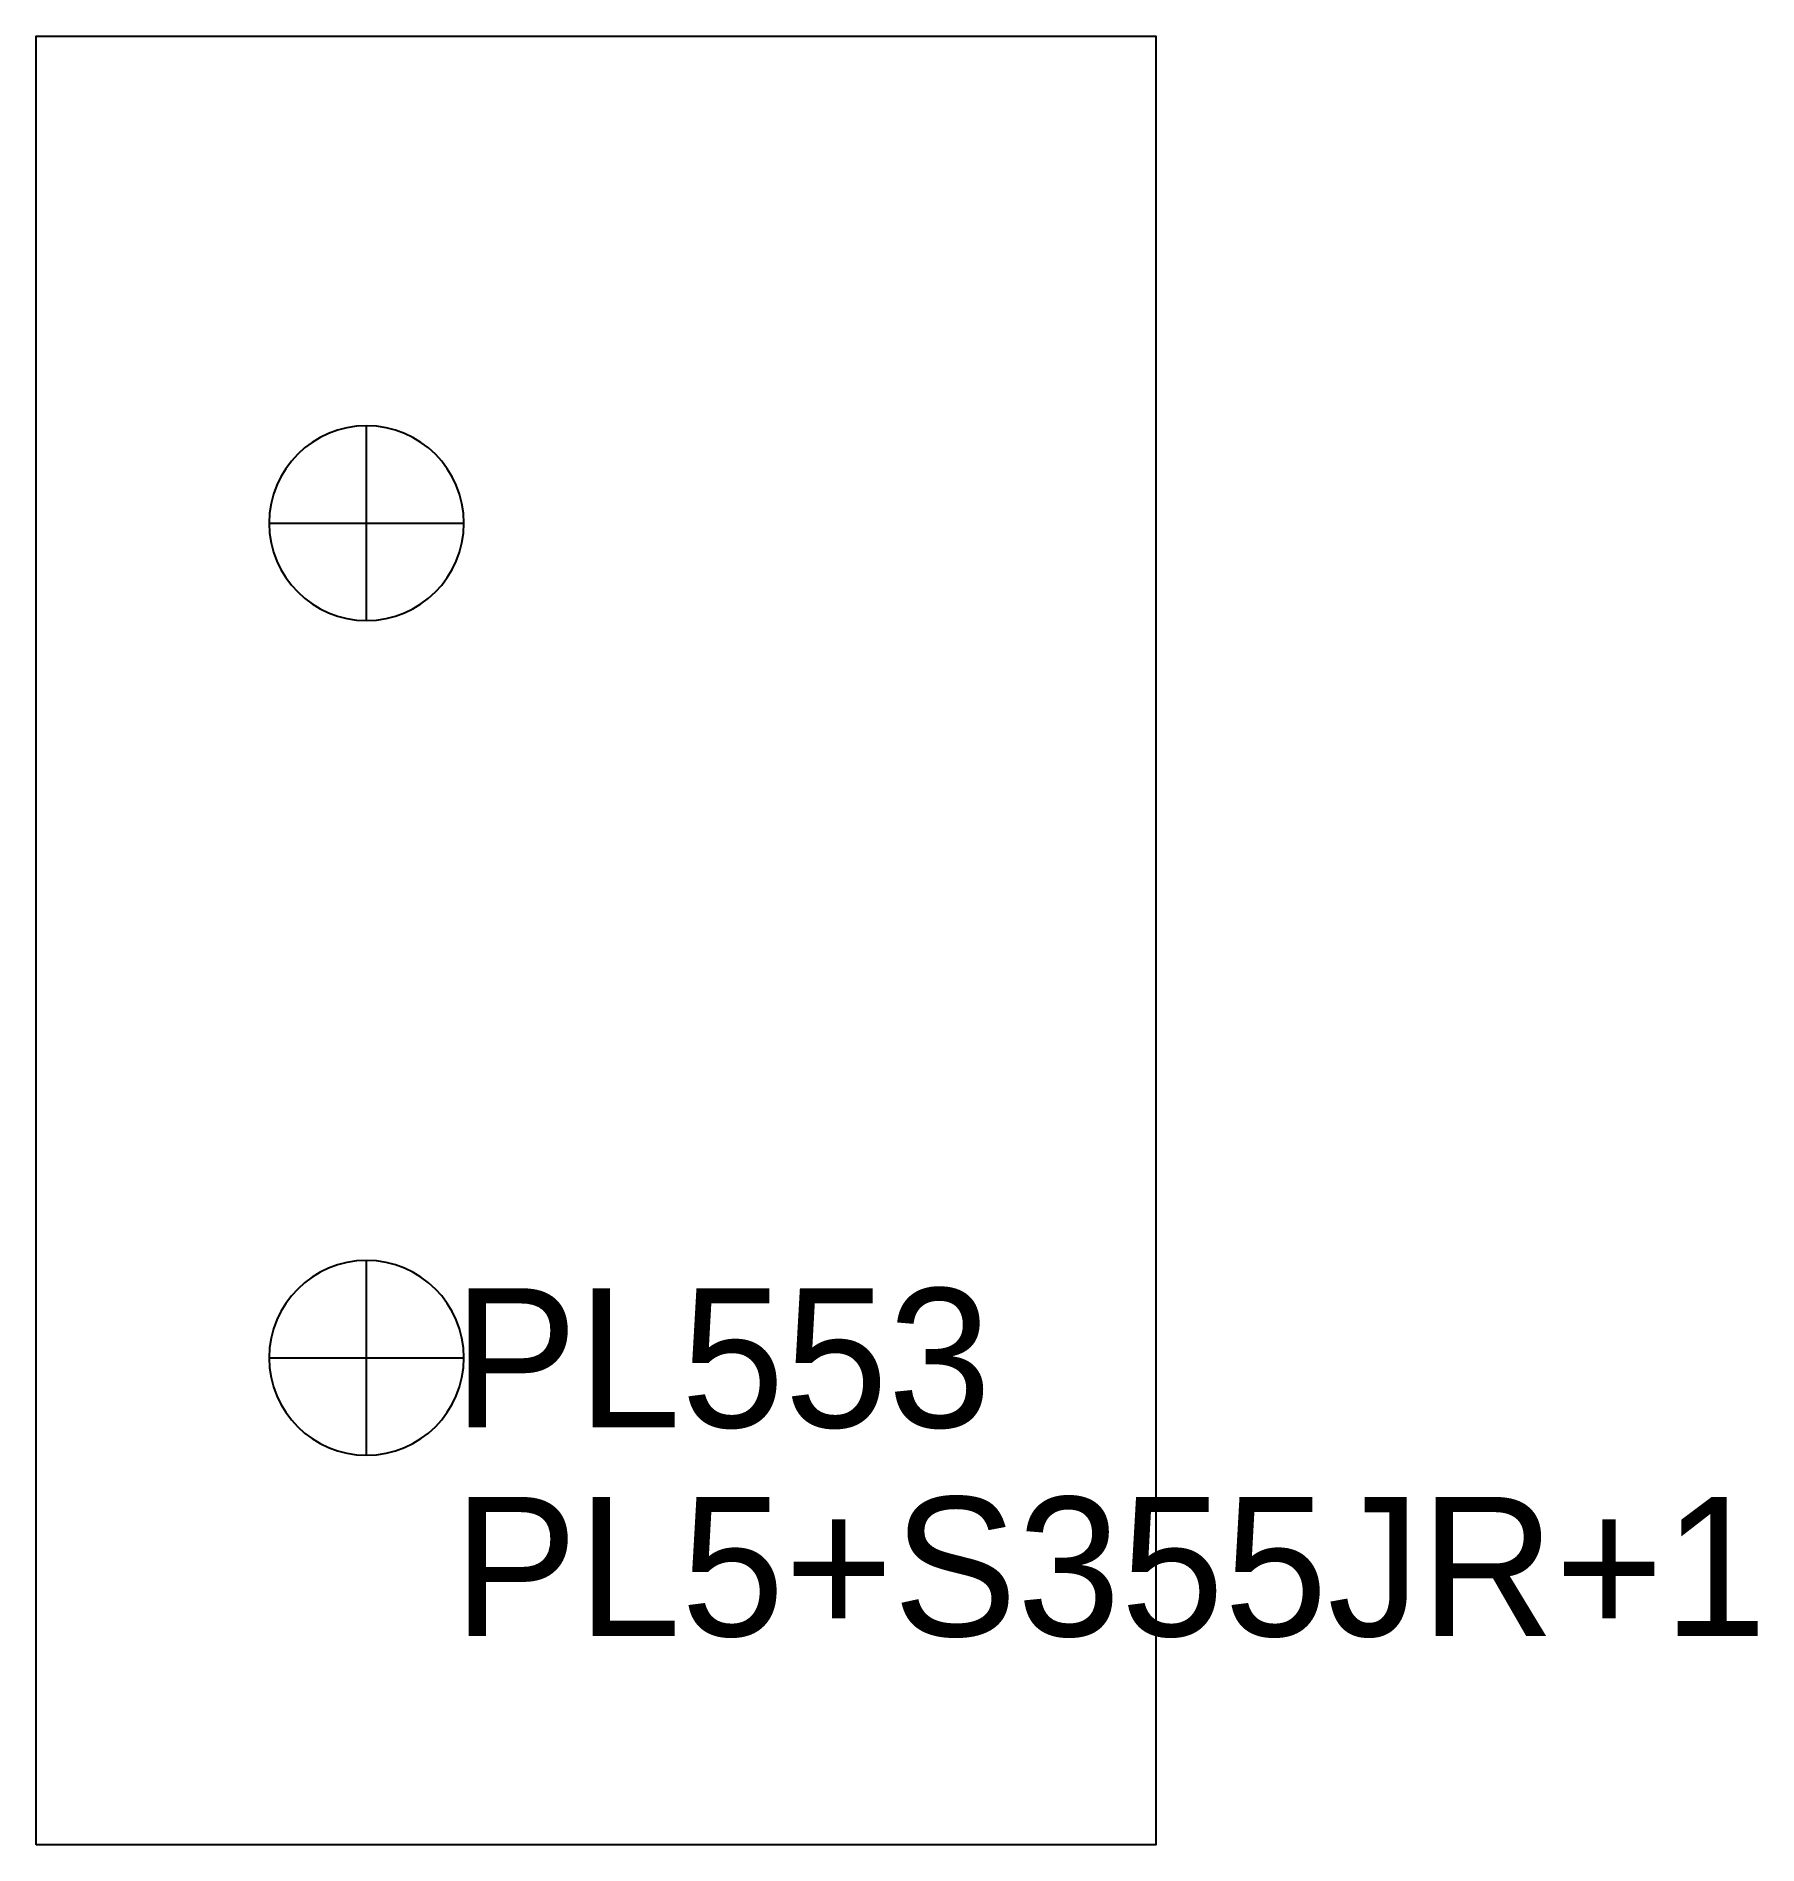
# Model space of a CAD drawing. Extents: x 0 to 124, y 0 to 130.
import ezdxf

# ---------------------------------------------------------------- set-up
doc = ezdxf.new("R2010")
doc.units = 0
for name, color, linetype in [('14', 7, 'CONTINUOUS'), ('CUT', 7, 'CONTINUOUS'), ('SCRIBE', 3, 'CONTINUOUS'), ('TEXT', 7, 'CONTINUOUS')]:
    doc.layers.add(name, color=color, linetype=linetype)

msp = doc.modelspace()

# ---------------------------------------------------------------- linework, layer by layer
at = {"layer": '14', "color": 7, "linetype": 'CONTINUOUS'}
for p, q in [((23.75, 88), (23.75, 102)), ((16.75, 95), (30.75, 95)), ((23.75, 28), (23.75, 42)), ((16.75, 35), (30.75, 35))]:
    msp.add_line(p, q, dxfattribs=at)
for points in [[(23.75, 102, 1), (23.75, 88, 1)], [(23.75, 42, 1), (23.75, 28, 1)]]:
    msp.add_lwpolyline(points, format="xyb", close=True, dxfattribs=at)
at = {"layer": 'CUT', "color": 7, "linetype": 'CONTINUOUS'}
msp.add_lwpolyline([(0, 0), (0, 130), (80.5, 130), (80.5, 0)], close=True, dxfattribs=at)

# ---------------------------------------------------------------- texts
at = {"layer": 'SCRIBE', "color": 3}
msp.add_text('PL553', height=10, dxfattribs=at).set_placement((30, 30))
at = {"layer": 'TEXT', "color": 7}
msp.add_text('PL5+S355JR+1', height=10, dxfattribs=at).set_placement((30, 15))

doc.saveas('drawing.dxf')
